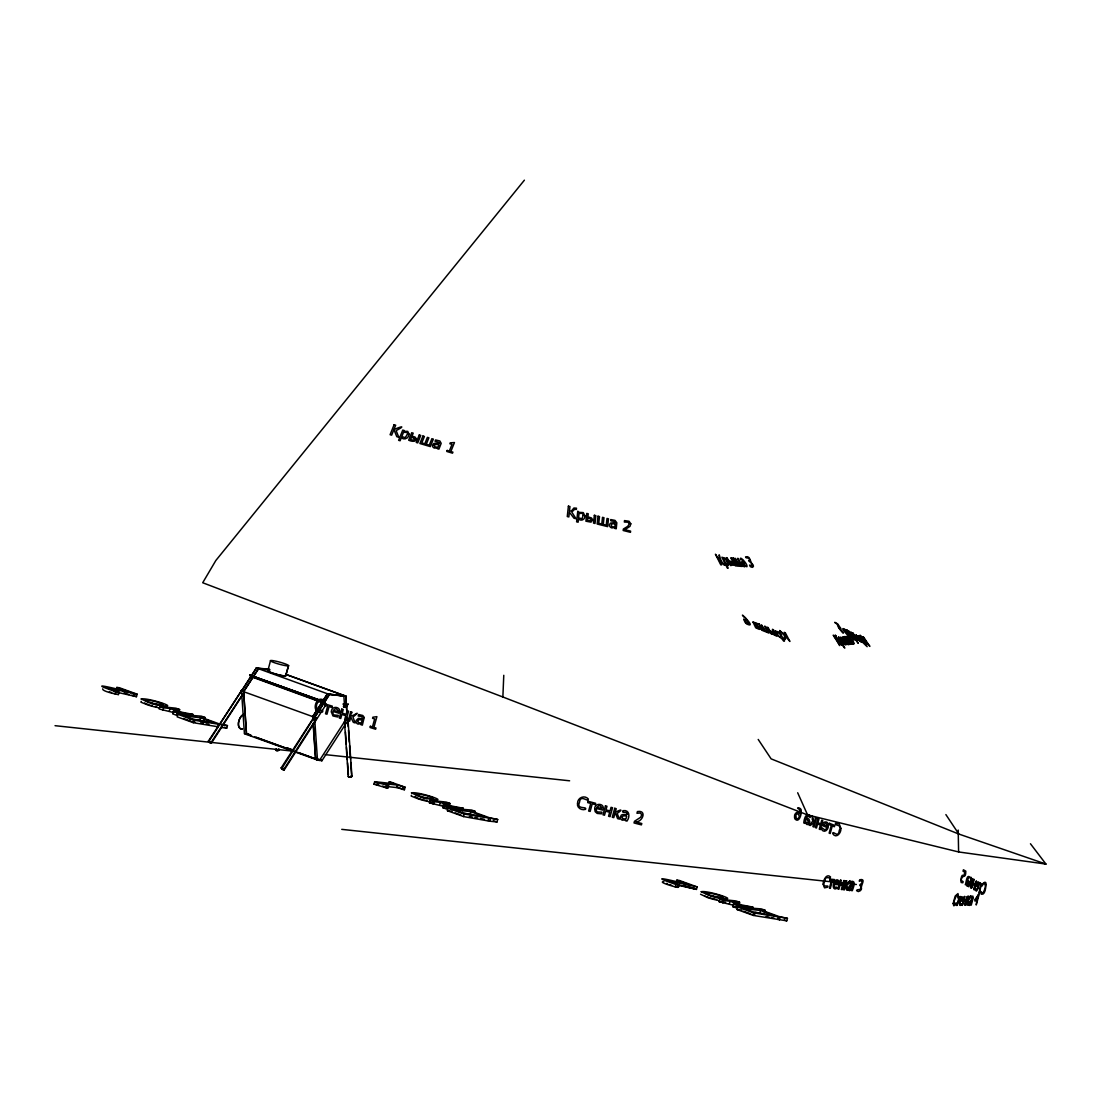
<?xml version="1.0" encoding="UTF-8"?>
<svg xmlns="http://www.w3.org/2000/svg" width="1101" height="1101" viewBox="0 0 1101 1101"><rect width="100%" height="100%" fill="white"/><g stroke="black" fill="none" stroke-linecap="round" stroke-linejoin="round"><path stroke-width="1.5" d="M1030.453 843.751L1045.95 864.079L958.599 851.954L807.57 814.919L502.868 696.988L503.776 675.298M700.539 894.218L707.516 897.576A11.161 1.266 15.4 0 0 714.563 899.6L719.242 900.618M116.128 689.955L116.816 687.451L119.28 687.712L137.143 694.18L136.455 696.685L118.702 692.653M115.288 694.263L115.977 691.758L119.032 692.075L118.33 694.593C115.123 694.057 101.787 691.139 102.682 688.854M137.143 694.18L107.444 687.864L118.812 692.006L118.33 694.593M133.441 696.355L134.129 693.85M178.912 712.03L179.601 709.526L175.94 708.204L159.879 706.484L159.191 708.989L173.559 712.54M162.852 710.31L163.54 707.805L170.036 708.507L179.876 712.058L173.38 711.37L172.678 713.875L176.339 715.196L177.027 712.691L193.088 714.411L182.202 712.306L172.362 708.755L179.601 709.526M169.348 711.012L170.036 708.507M177.839 714.343L177.151 716.847L193.308 722.696L217.805 726.743L218.493 724.238L193.996 720.178L177.839 714.343L201.359 716.159L205.006 717.48L204.318 719.985M193.308 722.696L193.996 720.178M190.033 719.214L199.873 720.26L200.575 717.756L214.778 722.889L192.854 719.146L184.17 715.994L200.575 717.756M220.847 727.472L226.751 728.105L227.439 725.6L218.879 723.756L200.107 716.957L205.006 717.48M270.529 660.614L267.887 670.674A9.29 1.046 15.4 0 0 276.915 674.473A9.29 1.046 15.4 0 0 285.613 675.587M288.462 665.733L285.696 675.753L288.586 665.761A9.427 1.06 15.4 0 0 275.924 661.192A9.427 1.06 15.4 0 0 274.149 662.609A9.427 1.06 15.4 0 0 288.586 665.761M405.127 787.229L397.681 785.096L383.341 783.554L388.584 785.453L387.896 787.958L385.942 787.752L373.968 784.187L374.657 781.682L393.952 783.747L388.818 781.889L391.006 782.123L405.127 787.229L404.425 789.734L396.993 787.6L387.428 786.582M376.982 785.274L377.671 782.77L388.584 785.453M385.942 787.752L386.63 785.247M396.993 787.6L397.681 785.096M402.25 789.5L402.938 786.995M443.813 806.414L429.445 802.863L430.133 800.358L446.194 802.078L449.855 803.4L449.167 805.904M433.106 804.184L433.794 801.679L440.29 802.381L450.13 805.932L443.634 805.244L442.932 807.749L446.593 809.07L447.281 806.565L463.342 808.285L462.654 810.79M439.602 804.886L440.29 802.381M447.405 810.721L448.093 808.217L471.613 810.033L475.26 811.354L470.361 810.831L489.133 817.63L497.693 819.474L497.005 821.979L489.628 821.195L463.562 816.57L447.405 810.721L452.126 811.231M463.562 816.57L464.25 814.066L497.693 819.474M463.576 813.433L470.127 814.134L470.829 811.63L485.032 816.777L463.108 813.02L454.424 809.868L470.829 811.63M488.06 820.617L488.748 818.112M489.628 821.195L490.317 818.69M676.124 882.685L676.812 880.181L679.276 880.442L697.139 886.911L696.451 889.415L677.404 885.066M675.285 886.993L675.973 884.488L679.028 884.819L678.326 887.323C677.569 887.984 656.65 881.75 663.834 881.681M678.326 887.323L678.808 884.736L667.44 880.594L697.139 886.911M693.437 889.099L694.139 886.58M733.555 905.27L719.187 901.733L719.875 899.214L735.936 900.935L739.597 902.256L738.909 904.774M722.848 903.054L723.536 900.535L730.032 901.237L739.872 904.788L733.376 904.1L732.674 906.605L736.335 907.926L737.023 905.421L753.084 907.141L742.198 905.05L732.358 901.485L739.597 902.256M729.344 903.742L730.032 901.237M765.002 910.224L760.103 909.687L778.875 916.486L787.435 918.33L786.747 920.835L753.304 915.426L737.147 909.577L737.835 907.073L761.355 908.903L765.002 910.224L764.314 912.729M753.304 915.426L753.992 912.922L787.435 918.33M760.571 910.486L744.166 908.738L752.85 911.876L774.774 915.633L760.571 910.486L759.869 912.99L754.956 912.468M777.801 919.473L778.49 916.968M779.37 920.051L780.058 917.546M324.313 702.92C321.506 698.172 315.684 702.383 316.496 706.856C315.381 712.705 324.602 708.315 322.51 711.989C309.491 715.196 316.07 691.745 325.359 701.667L324.699 703.553L250.794 676.551L249.844 675.147L323.116 701.254L324.066 702.658M317.57 760.048L244.422 733.748L241.532 690.919L256.354 667.922L269.566 669.339M241.697 690.946L256.382 668.183L269.442 669.587M269.896 670.027L258.405 668.789L243.624 691.634L246.514 734.202L244.587 733.5M258.501 668.83L243.638 691.662L246.541 734.367M313.84 698.172L314.845 699.63M323.694 702.865L323.116 701.254M345.494 720.137L319.923 759.786L321.946 760.516M312.877 720.04L312.643 716.613L327.396 693.74L345.769 696.355L346.774 711.067L345.934 696.121L329.419 694.346L314.583 717.343L317.487 760.172L321.96 760.653L345.783 723.729M208.832 741.95L208.295 741.221L241.766 690.547M208.639 741.716L241.532 690.52M210.731 743.079L243.06 693.671M208.653 741.909L211.42 743.092L244.202 692.405M281.966 768.897L281.168 767.92L313.95 717.233M281.705 768.649L314.17 717.37M283.604 769.778L316.537 718.375M283.315 769.695L284.306 769.792L326.116 704.461M208.295 741.221L209.286 741.317M326.281 704.86L325.373 704.654M281.168 767.92L284.072 769.654M281.402 768.058L282.159 768.016M524.393 180.165L215.837 560.505L202.708 582.746L502.868 696.988M348.191 704.062L346.471 705.342L343.292 704.076M141.176 701.337L140.942 702.19L147.52 704.846A11.161 1.266 15.4 0 0 154.567 706.87L159.246 707.874M411.43 795.225L411.196 796.064L417.774 798.72A11.161 1.266 15.4 0 0 424.821 800.744L429.5 801.748M415.793 796.573L415.022 796.78A6.331 0.716 15.4 0 0 415.751 797.33M323.515 702.713L324.561 703.112M314.225 717.068L316.716 718.416M250.987 676.399L249.982 674.941M253.01 677.143L252.005 675.67L252.941 677.239M221.535 724.967L227.439 725.6M245.963 733.789L248.895 734.092M55.05 725.683L292.673 751.13M325.153 754.612L569.616 780.802M320.019 759.69L315.533 759.318L313.221 725.16M321.946 760.392L315.712 759.236L313.29 723.481M373.968 784.187L378.799 784.696M449.855 803.4L442.616 802.629L452.456 806.18L463.342 808.285M429.445 802.863L434.262 803.386M442.932 807.749L446.18 808.093M341.75 829.356L856.33 884.488M719.187 901.733L725.614 902.421M732.674 906.605L735.922 906.949M737.147 909.577L741.868 910.087M192.166 721.65L194.918 722.022M752.162 914.38L754.914 914.752M200.506 722.834L203.327 723.288M469.356 816.488L472.178 816.942M206.093 723.797L208.873 724.307M474.971 817.424L477.738 817.933M766.103 916.527L768.87 917.05M150.947 703.278L154.016 703.897M155.076 706.415L156.617 706.704M421.201 797.152L427.284 798.583M426.871 800.578L423.802 799.959M710.943 896.008L714.012 896.641M716.613 899.448L713.544 898.815A6.386 0.716 15.4 0 1 710.53 898.017M480.435 818.456L484.344 819.282M771.471 917.587L774.086 918.138M113.692 691.469L116.1 692.02M678.574 884.832L690.355 887.833L684.024 885.548M676.303 886.732L678.12 887.241M155.544 704.282L158.489 705.149M715.54 897.012L718.485 897.893M250.904 676.028L252.046 676.523M251.345 676.275L250.505 676.592M314.652 717.246L316.29 718.127M115.977 691.758C79.203 679.289 124.812 690.864 131.047 692.598L116.816 687.451M675.973 884.488C639.199 872.02 684.808 883.608 691.043 885.328L676.812 880.181M109.343 691.813L111.628 692.584M669.339 884.543L671.624 885.314M758.204 739.432L771.127 758.864L958.806 834.035L1045.95 864.079M709.058 897.563L706.374 896.586M149.062 704.833L146.378 703.856M345.934 696.121L285.572 674.294L345.852 696.231L329.433 694.483L256.354 667.922M256.382 668.183L258.405 668.926M343.361 703.911L346.54 705.053L348.205 704.282L346.567 705.397L343.388 704.255M249.913 675.051L323.047 701.365L323.983 702.933M249.844 675.147L322.91 701.571M324.052 702.823L251 676.234L250.051 674.83M241.532 690.919L314.762 717.357L329.433 694.607L327.506 693.905L312.835 716.668L313.069 720.068M784.311 919.954L786.747 920.835M689.006 886.718L696.451 889.415M719.875 899.214L723.536 900.535M733.376 904.1L737.023 905.421M737.835 907.073L753.992 912.922M493.344 820.658L497.005 821.979M743.464 911.243L750.717 913.858M396.594 786.898L404.425 789.734M287.003 747.882L291.779 749.602M470.127 814.134L473.292 815.277M287.017 748.006L291.779 749.74M314.019 757.777L321.96 760.653M251.468 735.578L246.693 733.858L251.427 735.716M256.23 737.312L291.173 749.946M299.114 752.823L319.73 760.406L254.606 736.858M430.133 800.358L433.794 801.679M443.634 805.244L447.281 806.565M218.493 724.238L220.062 724.802M441.928 805.134L444.735 806.152M224.315 727.224L226.751 728.105M374.657 781.682L377.671 782.77M448.093 808.217L464.25 814.066M131.982 695.061L136.455 696.685M382.653 786.059L387.896 787.958M124.028 692.818L128.776 694.525M199.873 720.26L204.621 721.981M455.181 812.91L460.975 815.001M159.879 706.484L163.54 707.805M173.38 711.37L177.027 712.691M183.468 718.499L190.721 721.127M416.632 797.73L419.316 798.707A6.386 0.716 15.4 0 0 422.275 799.574M241.972 690.492L242.743 690.96M283.397 769.833L282.627 769.365M209.19 741.179L210.759 742.115M210.525 743.134L209.328 742.487M666.669 883.36L667.591 883.855M324.52 703.002L325.332 703.484M283.012 769.668L282.2 769.186M282.874 768.264L284.306 769.792M325.249 703.525L325.992 704.062M210.319 741.881L211.062 742.404M241.601 691.263L241.078 690.533M210.883 742.363L211.42 743.092M945.883 814.589L958.806 834.035M797.688 792.761L807.57 814.919M348.136 721.554L351.907 776.164M347.875 721.582L348.219 726.701M348.466 730.114L349.292 742.06M349.526 745.473L350.462 759.126M350.696 762.539L351.522 774.485M344.751 721.912L345.108 727.032M345.466 732.151L346.292 744.097M346.526 747.51L347.352 759.456M347.586 762.869L348.411 774.815M344.489 721.939L348.274 776.549M347.393 717.783L347.613 720.88M343.829 695.502L344.627 707.103M958.2 830.085L958.599 851.954M145.483 703.456A6.331 0.716 15.4 0 1 144.768 702.906M152.021 705.7A6.386 0.716 15.4 0 1 150.534 705.287M704.943 895.884A6.331 0.716 15.4 0 1 704.764 895.65M347.462 720.962A1.83 0.936 -4 0 1 347.627 722.325A1.83 0.936 -4 0 1 344.93 722.435A1.83 0.936 -4 0 1 345.232 721.045M347.297 721.072A1.569 0.798 -4 0 1 347.531 722.187A1.569 0.798 -4 0 1 345.329 722.421A1.569 0.798 -4 0 1 345.095 721.306M351.563 775.723A1.83 0.936 -4 0 1 350.283 777.265A1.83 0.936 -4 0 1 348.411 776.054M351.068 775.682A1.569 0.798 -4 0 1 351.013 776.948A1.569 0.798 -4 0 1 348.618 776.714M278.897 749.134A1.83 0.936 -4 0 1 278.608 750.4A1.83 0.936 -4 0 1 276.145 750.497A1.83 0.936 -4 0 1 275.993 749.244M278.677 749.217A1.569 0.798 -4 0 1 278.333 750.359A1.569 0.798 -4 0 1 276.145 750.29A1.569 0.798 -4 0 1 276.489 749.162M242.468 728.862A7.845 4.445 -70.1 0 1 238.422 722.958A7.845 4.445 -70.1 0 1 244.133 714.081M242.481 728.738A7.721 4.363 -70.1 0 1 238.504 722.93A7.721 4.363 -70.1 0 1 244.119 714.205M285.778 675.491A9.427 1.06 15.4 0 1 275.759 674.032A9.427 1.06 15.4 0 1 268.341 670.509M592.751 519.878L591.017 522.135L585.911 521.213L586.75 513.41L588.237 513.782L587.92 516.823L591.498 517.965L592.751 519.878M795.679 816.804L796.642 818.91C802.601 818.002 796.367 809.386 795.679 816.804M812.414 819.254L812.786 821.277L808.96 825.021L810.253 825.53L814.024 822.475L812.896 826.59L813.928 827.016L816.392 818.071L815.346 817.658C814.575 830.085 811.382 808.285 812.414 819.254M838.838 881.392L838.274 884.736L834.558 884.351L834.297 886.305A2.587 1.473 -70.1 0 0 834.764 887.461C840.737 885.644 834.241 891.961 833.306 886.938C832.342 884.103 836.939 876.451 838.838 881.392M953.149 903.481L953.755 905.779L955.833 904.802L956.356 902.903L954.085 904.21L954.182 900.879L956.563 895.196L957.609 895.017L958.145 896.393L957.966 893.585L955.173 896.104L953.149 903.481M960.746 880.305L961.187 882.507L962.811 882.768C964.586 880.236 959.466 882.08 961.737 878.226C963.306 874.579 965.838 878.818 965.797 871.166L963.416 869.776L963.031 871.18L964.848 872.24L963.967 875.419L962.384 875.281A3.083 1.197 -77.3 0 0 961.448 876.933L960.746 880.305M583.255 515.268L581.989 518.75L578.589 517.883L579.057 513.465L582.002 513.327A1.679 1.362 31.5 0 1 582.993 514.291L583.255 515.268M364.197 717.522L362.353 725.132L360.908 724.692L361.169 723.742L358.045 724.073A2.821 2.711 82.3 0 1 356.407 722.71L356.201 722.201A3.193 3.069 82.3 0 1 356.201 720.426L358.499 718.292L362.532 718.815L361.789 716.531L358.183 716.022L358.596 714.494L362.807 715.499L364.197 717.522M836.113 636.227L837.517 639.97L842.375 645.296L837.255 640.768L839.774 645.613L833.237 635.153L836.65 639.805L835.232 635.016L836.113 636.227M741.441 562.281L741.936 564.18A3.193 1.321 55.3 0 0 742.927 565.666L743.271 566.052A2.821 1.17 55.3 0 0 744.648 566.822L745.638 565.873L746.863 566.781C748.419 564.414 738.303 554.381 740.835 559.735C743.436 559.666 743.794 561.771 741.441 562.281M823.149 884.186L824.511 887.833L827.649 887.213C829.81 883.938 821.071 889.168 824.635 881.598C824.869 874.29 830.567 879.947 830.498 876.891C826.479 872.859 823.039 880.786 823.149 884.186M615.335 522.59L610.518 523.085L609.431 524.75A3.193 2.601 31.5 0 0 609.734 526.292L610.023 526.732A2.821 2.298 31.5 0 0 611.839 527.902L614.84 527.572L614.743 528.411L616.23 528.769L616.821 522.741L614.991 520.388L610.725 519.562C609.624 522.493 615.074 519.7 615.335 522.59M630.818 523.801L629.978 526.374L624.79 529.677L630.598 531.136L630.474 532.333L623.18 530.503L623.345 529.044L627.721 526.361L629.18 524.117L628.134 522.191L624.35 522.053L624.501 520.58L629.043 521.268L630.818 523.801M979.092 883.635L978.225 888.383L976.408 891.122L974.729 889.622L975.183 887.984L976.504 889.773A2.587 1.005 -77.3 0 0 977.275 888.961L977.963 887.131L975.706 885.81C975.431 883.608 978.803 879.314 979.092 883.635M986.014 884.681C985.698 887.585 985.271 895.264 981.28 894.232C980.083 888.658 981.184 893.874 983.317 892.553C984.404 890.103 986.826 885.369 984.198 883.47C980.427 885.397 986.689 878.983 986.014 884.681M753.001 622.051L755.726 627.79L758.864 629.194A2.821 1.032 44.5 0 0 759.896 629.139L759.951 628.932A3.193 1.17 44.5 0 0 759.649 627.873L754.171 623.125L757.378 624.295L756.786 623.166L753.001 622.051M775.503 631.121C775.71 636.199 781.779 637.162 783.375 640.768L784.421 641.181L779.714 632.249L775.503 631.121M439.643 442.781C439.12 445.244 433.67 441.171 432.762 444.9A3.193 2.711 1.1 0 0 432.665 446.4L432.844 446.841A2.821 2.395 1.1 0 0 434.482 448.066L437.758 447.914L437.427 448.713L438.914 449.139L441.184 443.359L439.877 440.978L435.556 439.96L435.046 441.24L439.643 442.781M972.555 897.838L969.265 902.614A3.193 1.087 -72.2 0 0 968.99 904.251L969.004 904.65A2.821 0.963 -72.2 0 0 969.499 905.421L970.931 904.196L971.233 905.132L973.105 898.237L972.926 896.145L971.233 896.448L970.821 897.976L972.555 897.838M969.733 903.178L970.655 903.715L971.963 900.467L969.733 903.178M594.719 809.015L595.173 811.685L597.182 813.419L601.449 813.818L601.903 812.18L597.334 811.919A2.587 2.56 -28 0 1 596.343 810.501L596.439 808.464L602.66 810.088C606.032 803.372 594.334 801.996 594.719 809.015M743.726 619.326L745.047 622.258A3.964 1.445 44.5 0 0 746.684 623.95C758.314 629.483 736.941 609.225 743.836 616.863A3.11 1.142 44.5 0 1 745.377 618.019L747.276 620.496L743.726 619.326M801.115 811.643C801.597 814.726 798.817 823.41 795.005 819.006A3.964 2.794 -81.1 0 1 794.537 816.832C793.876 813.763 797.991 809.978 799.808 813.832L799.89 810.542A3.11 2.188 -81.1 0 0 798.968 809.139C794.413 806.95 802.588 807.116 801.115 811.643M978.5 884.048L978.28 885.975L976.559 884.97L977.619 882.919L978.5 884.048M577.543 803.276C576.594 807.749 581.603 810.721 585.512 809.345C587.507 805.987 575.933 810.047 579.498 802.257C580.365 793.738 588.319 802.904 588.347 799.037C584.672 794.647 577.433 797.592 577.543 803.276M968.192 882.066L967.008 884.406L967.118 880.346L968.192 882.066M416.343 438.762C416.178 442.698 410.852 441.226 408.677 440.207L411.705 432.721L413.192 433.161L412.008 436.079L415.036 437.069L416.343 438.762M331.387 711.948L332.929 715.967L337.828 716.999L338.282 715.347L333.892 714.948A2.587 2.491 82.3 0 1 332.956 713.489L333.053 711.439L339.039 713.269C342.466 706.718 331.084 704.819 331.387 711.948M584.837 515.86C585.471 519.479 580.97 521.654 578.465 518.956L578.121 522.218L576.621 521.846L577.777 511.167L579.181 512.35L583.324 512.598L584.837 515.86M844.412 629.552L849.986 636.117L847.398 634.905C835.37 622.161 851.334 633.488 844.412 629.552M719.27 558.248L718.678 559.074L715.43 554.216L720.783 564.854L721.623 564.909L719.159 560.037L725.435 565.198C720.439 566.244 718.471 547.114 719.27 558.248M770.948 631.327L772.682 634.162L776.893 636.268L773.452 629.731L772.407 629.318L773.755 631.864L770.948 631.327M970.573 881.061L967.999 886.305L968.674 886.704L971.206 883.401L970.614 887.833L972.527 878.57C970.545 891.149 971.454 868.772 970.573 881.061M862.289 881.571C862.496 884.406 857.5 884.461 860.954 886.374C861.78 891.425 856.661 888.493 856.564 890.64L858.312 891.59L860.376 890.668A3.881 2.188 -70.1 0 0 861.491 888.824C860.17 885.534 866.817 878.281 859.785 879.727C857.72 883.484 862.014 878.694 862.289 881.571M727.816 563.629L725.972 563.795L723.701 559.28L724.788 558.524A1.679 0.702 55.3 0 1 725.71 559.28L727.816 563.629M732.399 563.973C729.013 566.974 729.523 557.918 732.399 563.973M728.807 564.455L728.353 565.487L726.522 564.896L728.201 568.24L727.403 568.171L721.912 557.257L725.848 558.372L728.807 564.455M853.234 883.553C853.041 885.727 848.596 884.337 848.747 887.64A3.193 1.803 -70.1 0 0 848.568 889.305L848.651 889.732A2.821 1.596 -70.1 0 0 849.587 890.654L851.651 889.636L851.39 890.585L852.284 890.681C853 888.521 856.867 879.795 850.88 881.529C848.94 884.667 853.096 881.227 853.234 883.553M857.197 637.906L859.991 640.741L857.197 637.906M962.935 898.182L962.632 899.971L960.843 900.026L962.054 897.7L962.935 898.182M641.787 814.616L640.686 817.259L634.493 821.277L634.025 822.956L641.415 824.883L641.787 823.52L635.91 821.979C642.984 821.663 646.961 809.813 637.424 811.575L636.956 813.267L640.19 813.006L641.787 814.616M959.549 903.054C958.434 908.793 965.054 901.912 960.347 904.155A2.587 0.895 -72.2 0 1 960.168 903.095L960.526 901.182L962.866 901.1C965.811 893.159 958.985 897.934 959.549 903.054M840.847 828.296C841.591 832.769 836.058 839.223 832.728 833.636C832.562 829.7 838.425 838.976 839.251 830.553C842.939 823.672 833.801 826.177 835.563 823.328L839.155 823.754L840.847 828.296M568.391 506.157L567.276 516.562L568.845 516.947L569.355 512.185L574.006 518.241L576.002 518.736L571.804 512.075L574.584 509.309L576.36 509.419L576.497 508.18L573.924 508.001L571.515 510.85L569.451 511.236L569.96 506.543L568.391 506.157M587.796 517.883L587.521 520.539L590.989 520.663L590.728 518.86L587.796 517.883M594.347 515.296L593.522 523.113L595.008 523.484L595.847 515.667L594.347 515.296M597.994 516.218L597.169 524.021L607.642 526.636L608.481 518.832L606.995 518.447L606.266 525.149L603.265 524.406L603.981 517.704L602.495 517.332L601.779 524.035L598.765 523.278L599.495 516.589L597.994 516.218M615.184 524.31L614.95 526.484C610.257 528.907 609.968 521.53 615.184 524.31M828.255 825.667C828.86 829.466 824.236 833.677 821.621 829.493L822.075 827.842L824.814 829.92A2.587 1.83 -81.1 0 0 825.998 829.191L826.837 827.388L822.543 825.667C822.227 820.713 829.094 820.575 828.255 825.667M622.134 816.942L622.698 818.649L624.79 818.979L626.084 818.511L626.758 816.02L623.359 815.772L622.134 816.942M827.264 825.172L827.154 826.232L823.878 824.924L825.695 822.942L827.264 825.172M357.729 720.797L358.265 722.531L360.261 722.93L361.513 722.49L362.201 720.013L358.926 719.655L357.729 720.797M749.602 560.175L748.597 560.781L751.254 563.051L752.327 565.639L749.588 565.116L750.29 566.616L752.341 567.4L753.387 566.52A3.881 1.61 55.3 0 0 753.056 564.868C749.767 562.625 750.772 555.331 745.556 556.858C745.817 559.212 749.478 556.459 749.602 560.175M968.88 881.97L968.591 883.635A3.193 1.239 -77.3 0 1 967.958 885.176L967.738 885.521A2.821 1.087 -77.3 0 1 966.816 885.906L966.086 884.075L965.288 884.709C966.21 883.649 966.499 873.313 970.009 877.332C968.481 879.245 966.32 876.135 968.88 881.97M733.404 564.827L730.706 565.584L726.688 557.601L729.055 560.767L731.931 561.854L733.404 564.827M601.641 807.473L601.504 808.547L596.756 807.308L599.398 805.395L601.641 807.473M772.159 632.222L775.393 634.974L774.223 632.745L772.159 632.222M338.09 710.599L337.938 711.686L333.369 710.283L335.943 708.425L338.09 710.599M758.727 627.831L756.951 627.446L754.969 624.79L758.727 627.831M850.756 640.149C851.5 644.869 854.789 641.388 850.756 640.149M808.478 821.167L807.762 822.846L806.331 822.626L805.437 821.167L806.125 818.69L808.478 821.167M414.733 438.749L413.604 440.221L410.577 439.643L411.595 437.097L414.733 438.749M748.694 623.689C743.299 623.716 745.969 616.299 748.694 623.689M853.495 643.727L853.192 644.168A2.821 0.729 56.1 0 1 852.188 643.548L851.871 643.19A3.193 0.812 56.1 0 1 850.825 641.773C849.188 640.369 851.376 636.103 848.527 637.685C847.22 631.836 856.619 645.503 853.495 643.727M409.132 434.207C409.077 437.992 404.15 440.689 401.37 437.62L400.103 440.758L398.617 440.317L402.746 430.078L404.232 430.505L403.916 431.289L407.714 431.372L409.132 434.207M849.697 887.64L849.876 889.154L851.142 889.071L852.683 885.906L850.591 886.305L849.697 887.64M627.267 814.052C626.318 815.717 621.047 812.786 620.551 816.639A3.193 3.152 -28 0 0 620.565 818.387L620.771 818.896A2.821 2.78 -28 0 0 622.492 820.19L625.74 819.75L625.478 820.713L626.978 821.098C630.185 816.804 629.689 809.51 622.973 810.666C620.992 813.928 627.501 810.79 627.267 814.052M809.607 821.442L809.428 822.323A3.193 2.243 -81.1 0 1 808.657 823.837L808.313 824.154A2.821 1.982 -81.1 0 1 806.772 824.415L805.092 822.419L804.831 823.369L803.799 822.956C803.909 819.695 806.001 811.231 810.625 815.979L810.198 817.506L807.886 815.965L806.455 817.479L809.029 819.254L809.607 821.442M837.916 882.438L837.71 883.497L834.875 883.195L836.719 880.883L837.916 882.438M859.289 637.149C861.78 643.576 867.175 644.498 859.289 637.149M434.317 445.272L434.785 446.772L436.849 447.185L438.17 446.868L439.01 444.79L435.624 444.35L434.317 445.272M846.628 644.388L845.334 644.925C834.613 630.79 844.536 639.158 846.628 644.388M141.231 698.984L148.208 702.342A11.161 1.266 15.4 0 0 155.255 704.365C187.211 710.489 148.208 697.263 141.231 698.984M411.485 792.858L418.463 796.216A11.161 1.266 15.4 0 0 425.509 798.239C457.465 804.363 418.463 791.137 411.485 792.858M701.227 891.714L708.204 895.072A11.161 1.266 15.4 0 0 715.251 897.095C747.207 903.219 708.204 889.993 701.227 891.714M325.043 703.952L324.685 705.273L327.616 706.168L325.524 713.792L326.969 714.232L329.075 706.622L332.007 707.516L332.364 706.195L325.043 703.952M341.778 709.099L339.314 718.045L340.76 718.485L341.874 714.466L345.783 715.664L344.668 719.696L346.127 720.137L348.59 711.191L347.132 710.751L346.141 714.37L342.232 713.159L343.223 709.539L341.778 709.099M350.682 711.838L348.219 720.783L349.664 721.224L350.806 717.109L353.352 722.366L355.155 722.917L352.953 717.081C365.573 706.388 345.274 722.6 352.127 712.292L350.682 711.838M370.363 726.288L370.032 727.5L375.634 729.234L375.978 728.009L373.941 727.389L376.9 716.641L372.867 717.205L372.565 718.292L374.657 718.939L372.455 726.921L370.363 726.288M588.058 801.294L587.686 802.615L590.742 803.413L588.636 811.038L590.15 811.437L592.255 803.813L595.311 804.625L595.669 803.303L588.058 801.294M605.454 805.863L602.99 814.809L604.504 815.208L605.619 811.176L609.679 812.249L608.578 816.268L610.078 816.667L612.541 807.721L611.041 807.336L610.037 810.942L605.977 809.882L606.968 806.262L605.454 805.863M614.73 808.299L612.266 817.245L613.766 817.63L614.909 813.515L615.665 813.708L617.606 818.635L619.491 819.13L617.138 813.419C624.501 808.409 619.602 809.73 615.17 812.579L616.23 808.698L614.73 808.299M817.892 818.676L815.428 827.608L816.474 828.021L817.575 824.002L820.383 825.117L819.268 829.149L820.314 829.562L822.777 820.63L821.731 820.204L820.74 823.823L817.933 822.708L818.938 819.089L817.892 818.676M829.507 823.328L829.149 824.649L831.255 825.489L829.149 833.113L830.195 833.526L832.287 825.901L834.393 826.741L834.751 825.42L829.507 823.328M830.071 879.107L829.714 880.428L831.53 880.621L829.425 888.232L830.333 888.328L832.425 880.717L834.255 880.91L834.613 879.589L830.071 879.107M840.448 880.208L837.985 889.154L838.893 889.25L839.994 885.232L842.43 885.479L841.315 889.512L842.224 889.608L844.673 880.662L843.779 880.566L842.788 884.186L840.352 883.924L841.357 880.305L840.448 880.208M845.981 880.8L843.517 889.746L844.412 889.842L845.554 885.727L846.697 890.09L847.825 890.214L846.958 885.218C856.179 872.088 841.178 892.567 846.875 880.896L845.981 880.8M958.187 896.654L957.829 897.976L958.971 897.948L956.865 905.559L959.535 897.934L960.678 897.893L961.035 896.572L958.187 896.654M964.71 896.462L962.246 905.407L963.925 901.361L965.439 901.306L964.903 905.325L967.366 896.379L965.797 900.012L964.283 900.067L964.71 896.462M968.178 896.352L965.715 905.297L967.421 901.155L967.724 905.228L968.426 905.215L968.357 900.494C975.417 886.553 963.994 908.655 968.742 896.338L968.178 896.352M973.862 879.355L971.399 888.301L973.05 884.598L974.523 885.452L973.972 889.801L976.436 880.869L974.88 884.158L973.408 883.291L973.862 879.355M975.252 899.269L974.798 900.962L976.766 900.893L976.215 904.981L979.505 893.062L975.252 899.269M979.973 882.933L979.615 884.254L980.716 884.901L979.161 892.842L981.266 885.232L982.367 885.878L982.739 884.557L979.973 882.933M978.404 894.962L977.124 899.613L975.61 899.655L978.404 894.962M776.769 632.029C778.572 640.383 785.261 635.91 776.769 632.029M838.673 637.135C835.742 637.052 849.793 655.412 842.857 644.814C846.022 645.434 840.861 637.383 838.673 637.135M407.48 434.317L405.168 437.606L401.782 436.602L403.489 432.349L406.668 432.39A1.679 1.418 1.1 0 1 407.453 433.367L407.48 434.317M784.738 635.8L783.802 639.034L785.206 639.598L786.018 636.777L789.899 641.47L785.316 632.772L784.215 632.332L786.279 636.254L779.659 630.501L784.738 635.8M839.389 638.387L842.182 643.727C844.866 644.622 840.889 638.415 839.389 638.387M742.528 562.955L743.464 565.212L744.854 565.391L743.959 562.542L742.528 562.955M845.802 643.411C842.54 643.534 844.219 638.663 845.802 643.411M858.216 635.924L861.312 641.071L867.161 646.7L860.734 637.19L858.216 635.924M839.127 627.721C850.206 640.741 835.934 626.634 837.723 624.597L834.709 622.34L837.682 623.868L840.903 628.63L839.237 627.694M394.117 424.725L390.098 434.702L391.653 435.17L393.497 430.601L394.488 430.89L396.8 436.698L398.796 437.276L396.14 430.615C407.508 424.601 399.126 427.092 393.869 429.693L395.686 425.192L394.117 424.725M419.275 434.964L416.261 442.451L417.747 442.891L420.761 435.404L419.275 434.964M422.922 436.037L419.894 443.524L430.353 446.607L433.367 439.134L431.881 438.693L429.294 445.107L426.293 444.226L428.881 437.799L427.394 437.358L424.807 443.786L421.807 442.891L424.408 436.478L422.922 436.037M447.185 450.447L446.772 451.465L452.511 453.172L452.924 452.153L450.832 451.534L454.465 442.533L450.24 442.85L449.882 443.758L452.016 444.391L449.318 451.08L447.185 450.447M856.261 636.805L857.968 639.75L861.312 642.021L855.945 634.726L857.762 637.438L856.261 636.805M848.926 634.905L845.623 631.616L848.926 634.905M145.649 700.25L145.456 700.401A6.331 0.716 15.4 0 0 147.066 701.351L149.75 702.314A6.386 0.716 15.4 0 0 154.236 703.58C176.931 707.241 150.548 699.286 145.649 700.25M415.903 794.124L415.71 794.275A6.331 0.716 15.4 0 0 417.32 795.225L420.004 796.202A6.386 0.716 15.4 0 0 424.491 797.454C447.185 801.115 420.802 793.174 415.903 794.124M705.645 892.98L705.452 893.131A6.331 0.716 15.4 0 0 707.062 894.081L709.746 895.058A6.386 0.716 15.4 0 0 714.232 896.31C736.927 899.985 710.544 892.03 705.645 892.98M851.72 632.827L853.082 638.47L854.004 639.942L855.56 639.75L858.271 643.301L851.72 632.827M843.132 636.722L848.031 644.58L843.132 636.722M844.206 636.598L848.678 644.498L851.802 644.113L846.889 636.254L850.66 643.053L849.766 643.163L845.1 636.474L849.311 643.218L848.417 643.328L844.206 636.598M854.858 638.635L853.674 638.773L852.298 634.534L854.858 638.635M731.532 557.959L730.747 557.904L735.551 565.942L731.532 557.959M733.486 558.111L732.688 558.042L736.707 566.024L742.28 566.437L738.276 558.455L737.477 558.4L740.918 565.24L739.322 565.13L735.083 558.221L738.523 565.074L736.927 564.951L733.486 558.111M759.332 624.074L758.286 623.661L761.727 630.185L769.035 633.116L765.608 626.593L764.562 626.18L767.507 631.781L765.415 630.928L761.424 624.914L764.369 630.515L762.277 629.676L759.332 624.074M768.14 627.611L767.108 627.198L771.581 634.135L768.14 627.611M860.115 635.36L864.767 640.617L865.854 644.36L866.776 644.828L865.826 641.566L869.859 646.411L863.611 637.149L862.895 636.777L865.703 640.947L860.115 635.36M847.343 630.322L846.655 629.978L851.334 636.915L856.151 639.378L851.458 632.442L850.784 632.084L854.803 638.043L848.72 631.024L852.738 636.984L851.362 636.282L847.343 630.322M853.137 633.295L852.449 632.937L857.817 640.231L853.137 633.295M344.255 706.952A1.569 0.798 -4 0 0 346.787 706.333A1.569 0.798 -4 0 0 344.682 705.562A1.569 0.798 -4 0 0 344.255 706.952M344.09 707.062A1.83 0.936 -4 0 0 347.049 706.333A1.83 0.936 -4 0 0 344.585 705.438A1.83 0.936 -4 0 0 344.09 707.062"/></g></svg>
